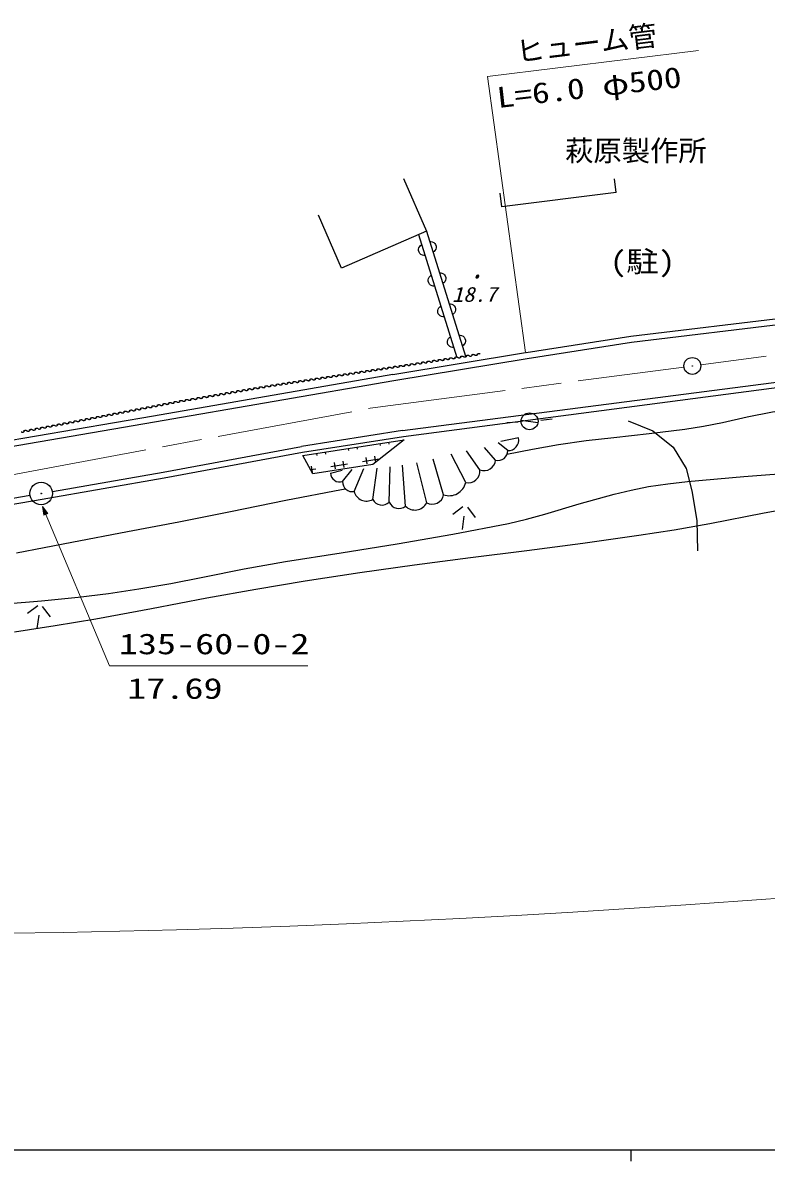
# Model space of a CAD drawing. Units: millimetres, scale not verified. Extents: x 40000 to 680000, y 20000 to 380000.
# Drawn here: x 214311 to 279956, y 204000 to 304546 of the extents above; entities that cross this region are included whole.
import ezdxf
from ezdxf.enums import TextEntityAlignment as Align

# ---------------------------------------------------------------- set-up
doc = ezdxf.new("R2010")
doc.units = ezdxf.units.MM
doc.header["$LTSCALE"] = 1000
doc.linetypes.add('CHAIN', pattern=[18.5, 12, -1.5, 3.5, -1.5])
for name, color, linetype, lineweight in [('M-BGD', 7, 'Continuous', 25), ('M-BGD-HTXT', 7, 'Continuous', 13), ('M-BMK', 2, 'CHAIN', 13), ('M-BMK-SRVR', 3, 'Continuous', 25), ('M-TTL-BAND', 7, 'Continuous', 25)]:
    doc.layers.add(name, color=color, linetype=linetype, lineweight=lineweight)
doc.styles.add('ＭＳ ゴシック', font='')
doc.styles.get('ＭＳ ゴシック').set_extended_font_data('MS Gothic')

# ---------------------------------------------------------------- blocks, each defined once
blk = doc.blocks.new('BUHIN11')
at = {"color": 7, "linetype": 'Continuous', "lineweight": 25}
for p, q in [((23, 1019), (953, 361)), ((-361, 953), (-1019, 23)), ((-33, 192), (169, -986))]:
    blk.add_line(p, q, dxfattribs=at)
blk = doc.blocks.new('BUHIN13')
at = {"color": 3, "linetype": 'Continuous', "lineweight": 25}
for radius in [746, 22.5]:
    blk.add_circle((0, 0), radius, dxfattribs=at)
blk = doc.blocks.new('BUHIN14')
at = {"color": 7, "linetype": 'Continuous', "lineweight": 25}
blk.add_lwpolyline([(-287, 409), (-170, 443), (-56, 450), (89, 435), (201, 379), (297, 303), (386, 176), (425, 60), (439, -65), (405, -208), (360, -313), (287, -409)], dxfattribs=at)
blk = doc.blocks.new('BUHIN15')
at = {"color": 7, "linetype": 'Continuous', "lineweight": 25}
blk.add_lwpolyline([(287, -409), (170, -443), (56, -450), (-89, -435), (-201, -379), (-297, -303), (-386, -176), (-425, -60), (-439, 65), (-405, 208), (-360, 313), (-287, 409)], dxfattribs=at)
blk = doc.blocks.new('BUHIN48')
at = {"color": 7, "linetype": 'Continuous', "lineweight": 25}
for points in [[(-220, -116), (-189, -125), (-155, -126), (-122, -122), (-91, -113), (-56, -94), (-20, -67), (1, -47), (22, -17), (38, 11)], [(-42, -11), (-21, 27), (-2, 52), (24, 77), (53, 100), (86, 117), (124, 127), (161, 130), (195, 124), (220, 116)]]:
    blk.add_lwpolyline(points, dxfattribs=at)
blk = doc.blocks.new('BUHIN49')
at = {"color": 7, "linetype": 'Continuous', "lineweight": 25}
for points in [[(-219, -120), (-188, -128), (-153, -129), (-120, -124), (-90, -114), (-55, -95), (-19, -67), (2, -47), (22, -17), (38, 12)], [(-42, -12), (-22, 27), (-3, 52), (23, 78), (52, 101), (85, 119), (123, 130), (160, 133), (194, 127), (219, 120)]]:
    blk.add_lwpolyline(points, dxfattribs=at)
blk = doc.blocks.new('BUHIN50')
at = {"color": 7, "linetype": 'Continuous', "lineweight": 25}
for points in [[(-226, -117), (-194, -127), (-159, -128), (-125, -124), (-94, -115), (-58, -96), (-21, -68), (1, -48), (22, -17), (39, 11)], [(-43, -11), (-22, 28), (-2, 54), (25, 79), (55, 102), (89, 119), (128, 130), (166, 132), (201, 126), (226, 117)]]:
    blk.add_lwpolyline(points, dxfattribs=at)
blk = doc.blocks.new('BUHIN51')
at = {"color": 7, "linetype": 'Continuous', "lineweight": 25}
for points in [[(-224, -110), (-192, -120), (-158, -122), (-125, -119), (-94, -111), (-58, -93), (-22, -66), (0, -47), (21, -17), (38, 10)], [(-42, -10), (-21, 27), (-1, 52), (26, 77), (56, 98), (89, 115), (128, 124), (165, 126), (199, 119), (224, 110)]]:
    blk.add_lwpolyline(points, dxfattribs=at)
blk = doc.blocks.new('BUHIN55')
at = {"color": 7, "linetype": 'Continuous', "lineweight": 25}
blk.add_line((-736, -126), (736, 126), dxfattribs=at)
blk.add_circle((0, 0), 746, dxfattribs=at)
blk = doc.blocks.new('BUHIN60')
at = {"color": 3, "linetype": 'Continuous', "lineweight": 25}
for radius in [995, 30]:
    blk.add_circle((0, 0), radius, dxfattribs=at)

msp = doc.modelspace()

# ---------------------------------------------------------------- linework, layer by layer
at = {"layer": 'M-BGD'}
for p, q in [((247916, 290800), (249948, 286133)), ((266701, 289564), (266551, 290763)), ((256606, 288300), (256456, 289499)), ((266701, 289564), (256606, 288300)), ((242463, 282874), (240431, 287540)), ((249948, 286133), (242463, 282874)), ((249258, 285833), (252652, 274982)), ((249948, 286133), (253400, 275095)), ((283188, 278663), (267993, 276847)), ((268062, 276351), (283247, 278167)), ((267993, 276847), (258767, 275386)), ((258851, 274893), (268062, 276351)), ((246994, 273470), (258688, 275432)), ((247083, 272957), (258851, 274893)), ((246994, 273470), (225856, 269805)), ((225944, 269292), (247083, 272957)), ((247852, 268524), (282986, 273091)), ((247919, 268008), (288995, 273403)), ((225856, 269805), (206935, 266567)), ((260054, 269452), (261048, 269557)), ((207020, 266054), (225944, 269292)), ((247852, 268524), (238918, 267130)), ((258062, 269274), (257065, 269200)), ((267753, 269392), (269930, 268518)), ((269930, 268518), (271736, 267066)), ((238998, 266616), (247932, 268010)), ((239044, 266319), (247978, 267714)), ((247978, 267714), (245224, 265530)), ((246615, 267501), (246643, 267321)), ((257129, 266773), (256299, 267459)), ((258089, 267880), (256519, 267570)), ((226708, 264858), (238918, 267130)), ((226797, 264346), (238998, 266616)), ((240313, 266333), (240285, 266513)), ((241026, 266629), (241054, 266449)), ((243107, 266769), (243079, 266949)), ((243820, 267065), (243848, 266885)), ((245902, 267205), (245874, 267385)), ((253418, 263944), (252139, 266448)), ((254682, 265053), (253489, 266730)), ((256057, 265913), (255087, 267040)), ((271736, 267066), (272899, 265169)), ((239934, 264704), (239044, 266319)), ((245224, 265530), (239934, 264704)), ((241515, 265370), (242997, 265601)), ((241928, 265154), (241841, 265710)), ((242582, 265825), (242669, 265269)), ((244309, 265806), (245792, 266038)), ((244723, 265590), (244636, 266146)), ((245377, 266261), (245462, 265718)), ((248105, 261853), (247842, 265465)), ((249979, 262137), (249109, 265691)), ((251465, 262861), (250542, 266000)), ((216928, 263147), (226708, 264858)), ((239722, 265090), (240202, 265165)), ((239788, 265389), (239875, 264833)), ((241475, 264776), (242522, 265028)), ((242553, 264036), (243404, 265087)), ((243577, 263158), (244424, 265174)), ((245207, 262448), (245609, 265207)), ((246670, 262206), (246739, 265322)), ((272899, 265169), (273383, 263201)), ((216033, 262462), (226797, 264346)), ((207759, 261616), (214957, 262811)), ((207844, 261103), (216033, 262462)), ((273383, 263201), (273835, 260588)), ((273835, 260588), (273881, 257906))]:
    msp.add_line(p, q, dxfattribs=at)
for points in [[(257043, 266434), (259323, 266899), (261613, 267304), (264047, 267643), (266501, 267923), (269633, 268257), (272757, 268650), (274425, 268920), (276085, 269249), (278285, 269746), (280501, 270184), (281548, 270327), (282601, 270411), (283667, 270475), (284737, 270600), (287931, 271132), (291128, 271615)], [(212751, 253238), (215969, 253498), (219191, 253820), (221869, 254155), (224549, 254551), (227388, 255035), (230223, 255580), (233857, 256310), (237502, 256981), (242429, 257738), (247364, 258516), (252275, 259393), (257190, 260318), (258803, 260698), (260411, 261139), (263454, 262060), (266516, 262923), (268032, 263280), (269570, 263580), (271278, 263840), (273007, 264043), (277986, 264461), (282968, 264859)], [(213753, 257726), (218651, 258671), (223557, 259619), (228103, 260477), (232641, 261394), (237532, 262375), (242441, 263317), (242628, 263353), (242824, 263390)], [(213581, 250765), (217169, 251311), (220757, 251917), (225664, 252820), (230576, 253751), (234904, 254535), (239243, 255260), (244066, 255995), (248898, 256670), (253844, 257318), (258804, 257950), (263752, 258592), (268703, 259280), (271834, 259773), (274964, 260326), (279765, 261251), (284576, 262118)]]:
    msp.add_lwpolyline(points, dxfattribs=at)
for centre, radius, start, end in [((257194, 267686), 916, 265.92847, 12.1886), ((256271, 266745), 859, 255.5946, 1.85474), ((255047, 265999), 1014, 248.91321, 355.17346), ((242291, 264810), 818, 182.41919, 288.67944), ((253635, 264972), 1051, 258.12341, 4.38367), ((243395, 263981), 843, 176.25903, 282.51917), ((251958, 264275), 1498, 250.79321, 347.25525), ((244659, 263414), 1111, 193.33228, 299.59253), ((246030, 262875), 926, 207.47681, 313.73706), ((250451, 263056), 1033, 242.82434, 349.08447), ((247520, 262568), 924, 203.07812, 309.33826), ((248936, 262698), 1184, 225.48022, 331.74048)]:
    msp.add_arc(centre, radius, start, end, dxfattribs=at)
at = {"layer": 'M-BGD-HTXT'}
for p, q in [((255356, 299812), (273988, 302108)), ((258688, 275432), (255356, 299812)), ((216061, 261837), (221972, 247738)), ((221972, 247738), (239493, 247738))]:
    msp.add_line(p, q, dxfattribs=at)
for points in [[(216061, 261837), (216178, 261073), (216524, 261218)], [(216120, 261695), (216454, 261239), (216212, 261138)], [(216149, 261626), (216417, 261254), (216227, 261175)], [(216179, 261555), (216380, 261269), (216242, 261211)], [(216208, 261486), (216344, 261284), (216257, 261248)]]:
    msp.add_lwpolyline(points, close=True, dxfattribs=at)
for points in [[(216091, 261766), (216491, 261224), (216197, 261101), (216092, 261764)], [(216289, 261292), (216238, 261415), (216307, 261300), (216272, 261285), (216238, 261415)], [(212895, 224130), (217890, 224207), (222895, 224310), (227890, 224439), (232895, 224593), (237890, 224771), (242893, 224973), (247887, 225198), (252889, 225447), (257880, 225717), (262879, 226009), (267868, 226321), (272865, 226650), (277850, 226991), (282845, 227341)]]:
    msp.add_lwpolyline(points, dxfattribs=at)
at = {"layer": 'M-BMK'}
for p, q in [((274176, 274333), (279956, 275093)), ((244995, 270501), (272688, 274138)), ((213389, 264621), (244995, 270501))]:
    msp.add_line(p, q, dxfattribs=at)
at = {"layer": 'M-TTL-BAND'}
for p, q in [((40000, 205000), (579000, 205000)), ((268000, 205000), (268000, 204000))]:
    msp.add_line(p, q, dxfattribs=at)

# ---------------------------------------------------------------- block references
at = {"layer": 'M-BGD', "rotation": 342.33506}
for name, p in [('BUHIN15', (249682, 284477)), ('BUHIN14', (250379, 284753)), ('BUHIN15', (250531, 281764)), ('BUHIN14', (251242, 281994)), ('BUHIN15', (251379, 279051)), ('BUHIN14', (252105, 279235)), ('BUHIN15', (252227, 276338)), ('BUHIN14', (252968, 276475)), ('BUHIN51', (248537, 274358)), ('BUHIN51', (249031, 274432)), ('BUHIN51', (249524, 274507)), ('BUHIN51', (250017, 274582)), ('BUHIN51', (250510, 274657)), ('BUHIN51', (251003, 274732)), ('BUHIN51', (251496, 274807)), ('BUHIN51', (251989, 274881)), ('BUHIN51', (252482, 274956)), ('BUHIN51', (252976, 275031)), ('BUHIN51', (253469, 275106)), ('BUHIN51', (253962, 275181)), ('BUHIN51', (254455, 275255)), ('BUHIN51', (241634, 273310)), ('BUHIN51', (242127, 273385)), ('BUHIN51', (242620, 273460)), ('BUHIN51', (243113, 273534)), ('BUHIN51', (243606, 273609)), ('BUHIN51', (244099, 273684)), ('BUHIN51', (244592, 273759)), ('BUHIN51', (245085, 273834)), ('BUHIN51', (245579, 273909)), ('BUHIN51', (246072, 273983)), ('BUHIN51', (246565, 274058)), ('BUHIN51', (247058, 274133)), ('BUHIN51', (247551, 274208)), ('BUHIN51', (248044, 274283)), ('BUHIN50', (235209, 272320)), ('BUHIN50', (235711, 272406)), ('BUHIN51', (236209, 272487)), ('BUHIN51', (236702, 272562)), ('BUHIN51', (237195, 272636)), ('BUHIN51', (237689, 272711)), ('BUHIN51', (238182, 272786)), ('BUHIN51', (238675, 272861)), ('BUHIN51', (239168, 272936)), ('BUHIN51', (239661, 273011)), ('BUHIN51', (240154, 273085)), ('BUHIN51', (240647, 273160)), ('BUHIN51', (241140, 273235)), ('BUHIN50', (229178, 271283)), ('BUHIN50', (229681, 271369)), ('BUHIN50', (230183, 271456)), ('BUHIN50', (230686, 271542)), ('BUHIN50', (231188, 271628)), ('BUHIN50', (231691, 271715)), ('BUHIN50', (232193, 271801)), ('BUHIN50', (232696, 271888)), ('BUHIN50', (233199, 271974)), ('BUHIN50', (233701, 272061)), ('BUHIN50', (234204, 272147)), ('BUHIN50', (234706, 272233)), ('BUHIN49', (224242, 270356)), ('BUHIN49', (224733, 270451)), ('BUHIN49', (225223, 270546)), ('BUHIN49', (225714, 270640)), ('BUHIN49', (226205, 270735)), ('BUHIN49', (226695, 270830)), ('BUHIN49', (227186, 270925)), ('BUHIN49', (227677, 271019)), ('BUHIN50', (228173, 271110)), ('BUHIN50', (228676, 271196)), ('BUHIN49', (218845, 269313)), ('BUHIN49', (219336, 269408)), ('BUHIN49', (219826, 269503)), ('BUHIN49', (220317, 269598)), ('BUHIN49', (220807, 269693)), ('BUHIN49', (221298, 269787)), ('BUHIN49', (221789, 269882)), ('BUHIN49', (222279, 269977)), ('BUHIN49', (222770, 270072)), ('BUHIN49', (223261, 270166)), ('BUHIN49', (223751, 270261)), ('BUHIN55', (259059, 269347)), ('BUHIN48', (214429, 268472)), ('BUHIN48', (214920, 268559)), ('BUHIN49', (215410, 268650)), ('BUHIN49', (215901, 268745)), ('BUHIN49', (216392, 268840)), ('BUHIN49', (216882, 268934)), ('BUHIN49', (217373, 269029)), ('BUHIN49', (217864, 269124)), ('BUHIN49', (218354, 269219)), ('BUHIN11', (253237, 260790)), ('BUHIN11', (215705, 252037))]:
    msp.add_blockref(name, p, dxfattribs=at)
at = {"layer": 'M-BMK-SRVR', "rotation": 342.33506}
for name, p in [('BUHIN13', (273432, 274236)), ('BUHIN60', (215943, 262975))]:
    msp.add_blockref(name, p, dxfattribs=at)

# ---------------------------------------------------------------- texts
at = {"layer": 'M-BGD-HTXT', "style": 'ＭＳ ゴシック'}
msp.add_text('ヒューム管', height=1833, rotation=7, dxfattribs=at).set_placement((258070, 300509), align=Align.BOTTOM_LEFT)
at = {"layer": 'M-BGD-HTXT', "style": 'ＭＳ ゴシック', "width": 1.25}
msp.add_text('L=6.0 φ500', height=1833, rotation=6.5, dxfattribs=at).set_placement((256339, 296468), align=Align.BOTTOM_LEFT)
at = {"layer": 'M-BGD-HTXT', "style": 'ＭＳ ゴシック'}
msp.add_text('萩原製作所', height=1833, dxfattribs=at).set_placement((262198, 291785), align=Align.BOTTOM_LEFT)
for s, width, p in [('(駐)', 1.15, (266163, 281991)), ('135-60-0-2', 1.35, (222799, 248224)), ('17.69', 1.35, (223537, 244289))]:
    msp.add_text(s, height=1833, dxfattribs=dict(at, width=width)).set_placement(p, align=Align.BOTTOM_LEFT)
at = {"layer": 'M-BGD-HTXT', "style": 'ＭＳ ゴシック', "oblique": 15}
for s, width, p in [('・', 0.85, (253508, 281048)), ('18.7', 1.1, (252215, 279499))]:
    msp.add_text(s, height=1320, rotation=0.2, dxfattribs=dict(at, width=width)).set_placement(p, align=Align.BOTTOM_LEFT)

doc.saveas('drawing.dxf')
